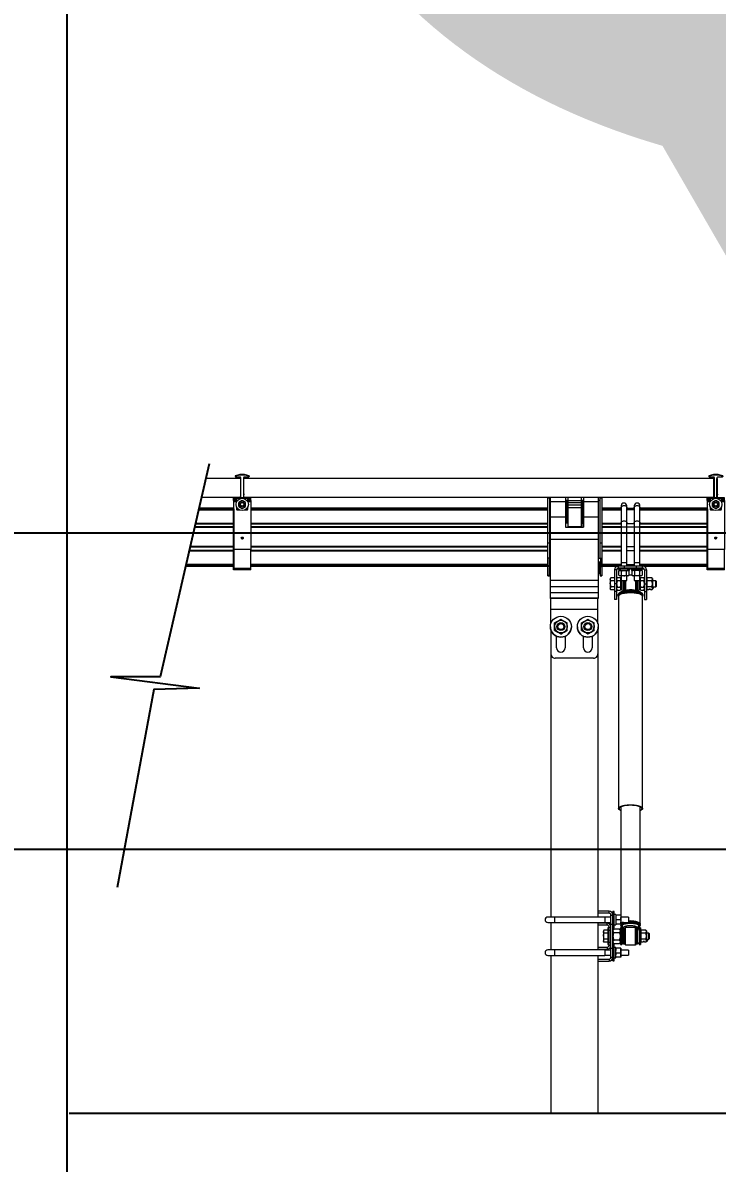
# Model space of a CAD drawing. Header units: feet. Extents: x -17 to 453, y -41 to 31.
# Drawn here: x 44.915 to 47.708, y 3.749 to 8.335 of the extents above; entities that cross this region are included whole.
import ezdxf
from ezdxf.enums import TextEntityAlignment as Align

# ---------------------------------------------------------------- set-up
doc = ezdxf.new("R2018")
doc.units = ezdxf.units.FT
doc.header["$MEASUREMENT"] = 0
for name, color, linetype in [('ATI CENTER SUPPORT', 7, 'Continuous'), ('DETL-RACK-FADE', 8, 'Continuous'), ('G-ANNO-TEXT', 1, 'Continuous'), ('S-ERTH', 9, 'Continuous')]:
    doc.layers.add(name, color=color, linetype=linetype)
doc.layers.add('G-NPLT', color=67, linetype='Continuous', plot=False)
doc.styles.add('NEI-A', font='arial.ttf')
doc.styles.get("Standard").update_dxf_attribs({"font": 'arial.ttf'})

# ---------------------------------------------------------------- blocks, each defined once
blk = doc.blocks.new('CLAMP')
at = {"color": 3, "linetype": 'Continuous', "lineweight": 15}
for p, q in [((-0.0144, 0.1299), (-0.0144, 0.1287)), ((-0.0048, 0.1326), (-0.0142, 0.1302)), ((-0.0048, 0.1315), (-0.0142, 0.129)), ((-0.0142, 0.1302), (-0.0142, 0.129)), ((-0.0131, 0.1275), (-0.004, 0.1275)), ((-0.0048, 0.1326), (-0.0048, 0.1315)), ((0.0048, 0.1326), (-0.0048, 0.1326)), ((0.0048, 0.1315), (-0.0048, 0.1315)), ((-0.0032, 0.1267), (-0.0032, 0.091)), ((0.0032, 0.1242), (0.0032, 0.1267)), ((0.0032, 0.091), (0.0032, 0.1242)), ((0.004, 0.1275), (0.0131, 0.1275)), ((0.0048, 0.1326), (0.0048, 0.1315)), ((0.0142, 0.1302), (0.0048, 0.1326)), ((0.0142, 0.129), (0.0048, 0.1315)), ((0.0142, 0.1302), (0.0142, 0.129)), ((0.0144, 0.1299), (0.0144, 0.1287)), ((-0.0182, 0.0808), (-0.0182, 0.0839)), ((-0.0182, 0.0782), (-0.0182, 0.0808)), ((-0.0182, 0.0808), (-0.0117, 0.0808)), ((-0.0182, 0.0782), (-0.0182, 0.0778)), ((-0.0182, 0.0782), (-0.0117, 0.0782)), ((-0.0182, 0.0778), (-0.0182, 0.0758)), ((-0.0117, 0.0778), (-0.0182, 0.0778)), ((-0.0182, 0.0758), (-0.0182, -0.0236)), ((-0.0117, 0.0758), (-0.0182, 0.0758)), ((-0.0117, 0.0828), (-0.0117, 0.0821)), ((-0.0117, 0.0821), (-0.0117, 0.0755)), ((-0.0072, 0.0839), (-0.0102, 0.0837)), ((-0.0102, 0.0839), (-0.0102, 0.0837)), ((-0.0036, 0.0766), (-0.0072, 0.0745)), ((-0.0072, 0.0704), (-0.0072, 0.0745)), ((-0.0035, 0.0851), (-0.0049, 0.0851)), ((-0.0035, 0.0851), (-0.0049, 0.0851)), ((-0.0049, 0.0848), (-0.0041, 0.0848)), ((-0.0041, 0.0841), (-0.0049, 0.084)), ((-0.0041, 0.0848), (-0.0041, 0.0841)), ((-0.0032, 0.0921), (-0.0037, 0.0916)), ((-0.0037, 0.0916), (-0.0037, 0.0905)), ((-0.0037, 0.0916), (-0.0037, 0.0916)), ((-0.0032, 0.091), (-0.0037, 0.0905)), ((-0.0037, 0.0905), (-0.0032, 0.09)), ((0, 0.0787), (-0.0036, 0.0766)), ((-0.0032, 0.09), (-0.0032, 0.0851)), ((0.0036, 0.0766), (0, 0.0787)), ((0.0032, 0.0921), (0.0037, 0.0916)), ((0.0032, 0.091), (0.0037, 0.0905)), ((0.0037, 0.0905), (0.0032, 0.09)), ((0.0032, 0.0839), (0.0032, 0.09)), ((0.0072, 0.0745), (0.0036, 0.0766)), ((0.0037, 0.0916), (0.0037, 0.0905)), ((0.0037, 0.0916), (0.0037, 0.0916)), ((0.0102, 0.0837), (0.0072, 0.0839)), ((0.0072, 0.0704), (0.0072, 0.0745)), ((0.0102, 0.0839), (0.0102, 0.0837)), ((0.0117, 0.0828), (0.0117, 0.0821)), ((0.0117, 0.0755), (0.0117, 0.0821)), ((0.0117, 0.0808), (0.0182, 0.0808)), ((0.0117, 0.0782), (0.0182, 0.0782)), ((0.0182, 0.0778), (0.0117, 0.0778)), ((0.0182, 0.0758), (0.0117, 0.0758)), ((0.0182, 0.0808), (0.0182, 0.0839)), ((0.0182, 0.0782), (0.0182, 0.0808)), ((0.0182, 0.0782), (0.0182, 0.0778)), ((0.0182, 0.0778), (0.0182, 0.0758)), ((0.0182, 0.0758), (0.0182, -0.0236)), ((-0.0117, 0.0652), (-0.0117, 0.0605)), ((-0.0101, 0.0589), (-0.0056, 0.0589)), ((-0.0072, 0.0662), (-0.0072, 0.0704)), ((-0.0072, 0.0662), (-0.0036, 0.0642)), ((-0.0036, 0.0642), (0, 0.0621)), ((0, 0.0621), (0.0036, 0.0642)), ((0.0036, 0.0642), (0.0072, 0.0662)), ((0.0056, 0.0589), (0.0101, 0.0589)), ((0.0072, 0.0662), (0.0072, 0.0704)), ((0.0117, 0.0605), (0.0117, 0.0652)), ((0.0182, -0.0236), (-0.0182, -0.0236)), ((-0.0182, -0.0633), (-0.0182, -0.0236)), ((0.0182, -0.0633), (0.0182, -0.0236)), ((0.0182, -0.0633), (-0.0182, -0.0633)), ((-0.0182, -0.0657), (-0.0182, -0.0633)), ((0.0182, -0.0657), (-0.0182, -0.0657)), ((0.0182, -0.0657), (0.0182, -0.0633))]:
    blk.add_line(p, q, dxfattribs=at)
at = {"color": 3}
for p, q in [((-0.0182, 0.0839), (0.0182, 0.0839)), ((-0.0182, 0.0612), (-0.0182, -0.0612))]:
    blk.add_line(p, q, dxfattribs=at)
at = {"color": 3, "linetype": 'Continuous', "lineweight": 15}
for radius in [0.0128, 0.0048, 0.0036]:
    blk.add_circle((0, 0.0704), radius, dxfattribs=at)
at = {"color": 3}
blk.add_circle((0, 0), 0.00147, dxfattribs=at)
at = {"color": 3, "linetype": 'Continuous', "lineweight": 15}
for centre, radius, start, end in [((-0.0141, 0.1299), 0.0003, 104.672, 179.9818), ((-0.0141, 0.1287), 0.0003, 104.672, 179.9818), ((-0.0131, 0.1287), 0.00128, 180.0273, 270.0273), ((-0.004, 0.1267), 0.000799, 0.0273, 90.0273), ((0.004, 0.1267), 0.000799, 89.9727, 179.9727), ((0.0131, 0.1287), 0.00128, 269.9727, 359.9727), ((0.0141, 0.1299), 0.0003, 0.0182, 75.328), ((0.0141, 0.1287), 0.0003, 0.0182, 75.328), ((-0.0103, 0.0829), 0.00139, 133.1103, 183.5333), ((-0.0101, 0.0821), 0.0016, 93.3224, 179.9748), ((0, 0.0704), 0.00719, 120, 180), ((-0.0042, 0.0851), 0.00101, 273.3224, 359.9748), ((0, 0.0704), 0.00719, 60, 120), ((0, 0.0704), 0.00719, 0, 60), ((0.0101, 0.0821), 0.0016, 0.0252, 86.6776), ((0.0102, 0.0828), 0.00154, 359.0792, 44.4283), ((-0.0101, 0.0605), 0.0016, 180.0273, 270.0273), ((0, 0.0704), 0.00719, 180, 240), ((0, 0.0704), 0.00719, 240, 300), ((0, 0.0704), 0.00719, 300, 0), ((0.0101, 0.0605), 0.0016, 269.9727, 359.9727)]:
    blk.add_arc(centre, radius, start, end, dxfattribs=at)
blk.add_ellipse((-0.0042, 0.0859), major_axis=(0, 0.00107), ratio=0.942202, start_param=3.200091, end_param=4.712389, dxfattribs=at)
blk = doc.blocks.new('DETAIL_TITLE')
at = {"style": 'NEI-A', "flags": 8}
blk.add_attdef('#', text='', height=0.2, dxfattribs=at).set_placement((0.5922, -0.5109), align=Align.MIDDLE_CENTER)
at = {"lineweight": 30, "style": '', "flags": 104}
blk.add_attdef('DETAIL_TITLE', text='', height=0.2, dxfattribs=at).set_placement((0.9099, -0.5251), align=Align.BOTTOM_LEFT)
at = {"style": 'NEI-A'}
for tag, p in [('SCALE:', (0.9386, -0.7379)), ('1"_=_', (1.5474, -0.7379))]:
    blk.add_attdef(tag, text='', height=0.1, dxfattribs=at).set_placement(p, align=Align.BOTTOM_LEFT)

msp = doc.modelspace()

# ---------------------------------------------------------------- linework, layer by layer
for p, q in [((47.69598, 6.42632), (47.69598, 6.50217)), ((47.708, 6.42632), (47.708, 6.50217))]:
    msp.add_line(p, q)
at = {"color": 5}
for p, q in [((45.76265, 6.37693), (45.62222, 6.37693)), ((45.76265, 6.38273), (45.62356, 6.38273)), ((47.02644, 6.38273), (45.83129, 6.38273)), ((47.02644, 6.37693), (45.83129, 6.37693)), ((47.32161, 6.38273), (47.24354, 6.38273)), ((47.32161, 6.37693), (47.24354, 6.37693)), ((47.66542, 6.38273), (47.3983, 6.38273)), ((47.66542, 6.37693), (47.3983, 6.37693)), ((45.76265, 6.30705), (45.60608, 6.30705)), ((45.76265, 6.32105), (45.60931, 6.32105)), ((47.02644, 6.32105), (45.83129, 6.32105)), ((47.02644, 6.30705), (45.83129, 6.30705)), ((47.32161, 6.32105), (47.24354, 6.32105)), ((47.32161, 6.30705), (47.24354, 6.30705)), ((47.66542, 6.32105), (47.3983, 6.32105)), ((47.66542, 6.30705), (47.3983, 6.30705)), ((45.58429, 6.21269), (45.76265, 6.21269)), ((45.76265, 6.22802), (45.58783, 6.22802)), ((47.02644, 6.22802), (45.83129, 6.22802)), ((45.83129, 6.21269), (47.02644, 6.21269)), ((47.32161, 6.22802), (47.24354, 6.22802)), ((47.24354, 6.21269), (47.32161, 6.21269)), ((47.66542, 6.22802), (47.3983, 6.22802)), ((47.3983, 6.21269), (47.66768, 6.21269)), ((45.57004, 6.151), (45.76265, 6.151)), ((45.57138, 6.1568), (45.76265, 6.1568)), ((45.83129, 6.1568), (47.02644, 6.1568)), ((45.83129, 6.151), (47.02644, 6.151)), ((47.24354, 6.1568), (47.32161, 6.1568)), ((47.24354, 6.151), (47.30791, 6.151)), ((47.3983, 6.1568), (47.66768, 6.1568)), ((47.412, 6.151), (47.66768, 6.151))]:
    msp.add_line(p, q, dxfattribs=at)
at = {"color": 7}
msp.add_lwpolyline([(45.66499, 6.56208), (45.46706, 5.70519), (45.26911, 5.70519), (45.62439, 5.65955), (45.44167, 5.65448), (45.29449, 4.85843)], dxfattribs=at)
at = {"color": 8, "linetype": 'Continuous', "lineweight": 15, "flags": 128}
for points in [[(47.32161, 6.38589), (47.3217, 6.3869), (47.32241, 6.38885), (47.32378, 6.39062), (47.32573, 6.39208), (47.32814, 6.39316), (47.33085, 6.39379), (47.33369, 6.39391), (47.33649, 6.39354), (47.33907, 6.39268), (47.34126, 6.39139), (47.34294, 6.38976), (47.34399, 6.38789), (47.34435, 6.38589)], [(47.37433, 6.38589), (47.37442, 6.3869), (47.37513, 6.38885), (47.3765, 6.39062), (47.37845, 6.39208), (47.38086, 6.39316), (47.38357, 6.39379), (47.38641, 6.39391), (47.38921, 6.39354), (47.39179, 6.39268), (47.39399, 6.39139), (47.39566, 6.38976), (47.39671, 6.38789), (47.39707, 6.38589)], [(47.32161, 6.32452), (47.3217, 6.32553), (47.32241, 6.32748), (47.32378, 6.32924), (47.32573, 6.33071), (47.32814, 6.33179), (47.33085, 6.33242), (47.33369, 6.33254), (47.33649, 6.33216), (47.33907, 6.33131), (47.34126, 6.33002), (47.34294, 6.32839), (47.34399, 6.32652), (47.34435, 6.32452)], [(47.37433, 6.32452), (47.37442, 6.32553), (47.37513, 6.32748), (47.3765, 6.32924), (47.37845, 6.33071), (47.38086, 6.33179), (47.38357, 6.33242), (47.38641, 6.33254), (47.38921, 6.33216), (47.39179, 6.33131), (47.39399, 6.33002), (47.39566, 6.32839), (47.39671, 6.32652), (47.39707, 6.32452)], [(47.30984, 6.03543), (47.30992, 6.03623), (47.31059, 6.03802), (47.31192, 6.03978), (47.31389, 6.04148), (47.31647, 6.04309), (47.31964, 6.0446), (47.32334, 6.04599), (47.32752, 6.04722), (47.33214, 6.0483), (47.33712, 6.04921), (47.34241, 6.04992), (47.34792, 6.05044), (47.35359, 6.05075), (47.35934, 6.05086), (47.36508, 6.05075), (47.37075, 6.05044), (47.37627, 6.04992), (47.38155, 6.04921), (47.38654, 6.0483), (47.39115, 6.04722), (47.39534, 6.04599), (47.39904, 6.0446), (47.4022, 6.04309), (47.40479, 6.04148), (47.40676, 6.03978), (47.40808, 6.03802), (47.40875, 6.03623), (47.40883, 6.03533)], [(47.30984, 6.03143), (47.30992, 6.03223), (47.31059, 6.03402), (47.31192, 6.03578), (47.31389, 6.03748), (47.31647, 6.03909), (47.31964, 6.0406), (47.32334, 6.04198), (47.32752, 6.04322), (47.33214, 6.0443), (47.33712, 6.04521), (47.34241, 6.04592), (47.34792, 6.04644), (47.35359, 6.04675), (47.35934, 6.04686), (47.36508, 6.04675), (47.37075, 6.04644), (47.37627, 6.04592), (47.38155, 6.04521), (47.38654, 6.0443), (47.39115, 6.04322), (47.39534, 6.04198), (47.39904, 6.0406), (47.4022, 6.03909), (47.40479, 6.03748), (47.40676, 6.03578), (47.40808, 6.03402), (47.40875, 6.03223), (47.40883, 6.03133)], [(47.32018, 4.7055), (47.32051, 4.7071), (47.32151, 4.70868), (47.32316, 4.7102), (47.32542, 4.71164), (47.32827, 4.71298), (47.33165, 4.71419), (47.3355, 4.71525), (47.33976, 4.71614), (47.34435, 4.71685), (47.3492, 4.71737), (47.35423, 4.71768), (47.35934, 4.71779), (47.36445, 4.71768), (47.36947, 4.71737), (47.37432, 4.71685), (47.37892, 4.71614), (47.38318, 4.71525), (47.38703, 4.71419), (47.39041, 4.71298), (47.39325, 4.71164), (47.39552, 4.7102), (47.39716, 4.70868), (47.39816, 4.7071), (47.3985, 4.70556)], [(47.32258, 4.70321), (47.32293, 4.70478), (47.32395, 4.70632), (47.32563, 4.7078), (47.32794, 4.7092), (47.33083, 4.71049), (47.33425, 4.71164), (47.33678, 4.71231)], [(47.32887, 4.69676), (47.32794, 4.69722), (47.32563, 4.69861), (47.32395, 4.7001), (47.32293, 4.70164), (47.32258, 4.70321)], [(47.35168, 4.72155), (47.35423, 4.72168), (47.35934, 4.72179), (47.36445, 4.72168), (47.36947, 4.72137), (47.37432, 4.72085), (47.37892, 4.72014), (47.38318, 4.71925), (47.38703, 4.71819), (47.39041, 4.71698), (47.39325, 4.71564), (47.39552, 4.7142), (47.39716, 4.71268), (47.39816, 4.7111), (47.3985, 4.7095)], [(47.37736, 4.71326), (47.38053, 4.71263), (47.38442, 4.71164), (47.38785, 4.71049), (47.39074, 4.7092), (47.39305, 4.7078), (47.39473, 4.70632), (47.39575, 4.70478), (47.39609, 4.70321), (47.39575, 4.70164), (47.39473, 4.7001), (47.39305, 4.69861), (47.39074, 4.69722), (47.38981, 4.69676)]]:
    msp.add_lwpolyline(points, dxfattribs=at)
at = {"color": 7, "linetype": 'Continuous', "lineweight": 15, "flags": 128}
for points in [[(47.03328, 6.13663), (47.03331, 6.13832), (47.03394, 6.14535), (47.0341, 6.14635), (47.03423, 6.14703), (47.03434, 6.14748), (47.03442, 6.14778), (47.03449, 6.14799), (47.03455, 6.14812), (47.0346, 6.14821), (47.03464, 6.14827), (47.03469, 6.14832), (47.03472, 6.14835), (47.03475, 6.14836), (47.03478, 6.14837), (47.03479, 6.14837)], [(47.23601, 6.14837), (47.23604, 6.14836), (47.23607, 6.14835), (47.23611, 6.14832), (47.23621, 6.1482), (47.23641, 6.14766), (47.23684, 6.14549), (47.23752, 6.13663)], [(47.32265, 6.13097), (47.32013, 6.13228), (47.31748, 6.13278)], [(47.32265, 6.11349), (47.32013, 6.11218), (47.31748, 6.11168)], [(47.32265, 6.13097), (47.32526, 6.13174), (47.33298, 6.13278)], [(47.32265, 6.11349), (47.32526, 6.11272), (47.33298, 6.11168)], [(47.33298, 6.13278), (47.33599, 6.13261), (47.34331, 6.13097)], [(47.33298, 6.11168), (47.33599, 6.11184), (47.34331, 6.11349)], [(47.35364, 6.13097), (47.35112, 6.13228), (47.34847, 6.13278)], [(47.35364, 6.11349), (47.35112, 6.11218), (47.34847, 6.11168)], [(47.36503, 6.13097), (47.36755, 6.13228), (47.3702, 6.13278)], [(47.36503, 6.11349), (47.36755, 6.11218), (47.3702, 6.11168)], [(47.3857, 6.13278), (47.38268, 6.13261), (47.37537, 6.13097)], [(47.3857, 6.11168), (47.38268, 6.11184), (47.37537, 6.11349)], [(47.39603, 6.13097), (47.39341, 6.13174), (47.3857, 6.13278)], [(47.39603, 6.11349), (47.39341, 6.11272), (47.3857, 6.11168)], [(47.39603, 6.13097), (47.39855, 6.13228), (47.4012, 6.13278)], [(47.39603, 6.11349), (47.39855, 6.11218), (47.4012, 6.11168)], [(47.27984, 6.09128), (47.27848, 6.09426), (47.27796, 6.09737)], [(47.27796, 6.07912), (47.27806, 6.08182), (47.27984, 6.09128)], [(47.27984, 6.05478), (47.27848, 6.05776), (47.27796, 6.06087)], [(47.33002, 6.04947), (47.33037, 6.04976), (47.33239, 6.05107), (47.33501, 6.05228), (47.33817, 6.05335), (47.34181, 6.05426), (47.34584, 6.05499), (47.35016, 6.05552), (47.3547, 6.05585), (47.35934, 6.05595), (47.36398, 6.05585), (47.36851, 6.05552), (47.37284, 6.05499), (47.37687, 6.05426), (47.38051, 6.05335), (47.38367, 6.05228), (47.38629, 6.05107), (47.38831, 6.04976), (47.38883, 6.0493)], [(47.40877, 6.03534), (47.40882, 6.03585), (47.40837, 6.03786), (47.4074, 6.03973), (47.4059, 6.04152), (47.40379, 6.04327), (47.40108, 6.04493), (47.39784, 6.04645), (47.39417, 6.04781), (47.39009, 6.04901), (47.38567, 6.05004), (47.38094, 6.0509), (47.37596, 6.05158), (47.37078, 6.05208), (47.36547, 6.05239), (47.36009, 6.05251), (47.3547, 6.05244), (47.34937, 6.05218), (47.34416, 6.05174), (47.33913, 6.05111), (47.33434, 6.0503), (47.32985, 6.04933), (47.32569, 6.04819), (47.32193, 6.04689), (47.31859, 6.04544), (47.3157, 6.04382), (47.31331, 6.04202), (47.31146, 6.04), (47.31041, 6.03812), (47.3099, 6.03621), (47.30991, 6.03548)], [(47.31117, 6.02904), (47.31136, 6.03038), (47.3122, 6.03215), (47.31371, 6.03388), (47.31585, 6.03554), (47.31861, 6.03711), (47.32193, 6.03856), (47.32579, 6.03988), (47.33011, 6.04105), (47.33484, 6.04205), (47.33992, 6.04287), (47.34527, 6.04349), (47.35082, 6.04392), (47.35648, 6.04413), (47.36219, 6.04413), (47.36786, 6.04392), (47.37341, 6.04349), (47.37876, 6.04287), (47.38383, 6.04205), (47.38857, 6.04105), (47.39289, 6.03988), (47.39674, 6.03856), (47.40007, 6.03711), (47.40283, 6.03554), (47.40497, 6.03388), (47.40647, 6.03215), (47.40732, 6.03038), (47.40751, 6.02904)], [(47.07931, 5.87733), (47.07356, 5.88063), (47.06729, 5.88424), (47.06652, 5.88468)], [(47.18769, 5.87733), (47.18194, 5.88063), (47.17567, 5.88424), (47.1749, 5.88468)], [(47.32018, 5.16694), (47.31715, 5.16844), (47.3147, 5.17006), (47.31287, 5.17176), (47.3117, 5.17351), (47.31119, 5.17529), (47.31136, 5.17708), (47.3122, 5.17886), (47.31371, 5.18058), (47.31585, 5.18224), (47.31861, 5.18381), (47.32193, 5.18527), (47.32579, 5.18659), (47.33011, 5.18776), (47.33484, 5.18876), (47.33992, 5.18958), (47.34527, 5.1902), (47.35082, 5.19062), (47.35648, 5.19083), (47.36219, 5.19083), (47.36786, 5.19062), (47.37341, 5.1902), (47.37876, 5.18958), (47.38383, 5.18876), (47.38857, 5.18776), (47.39289, 5.18659), (47.39674, 5.18527), (47.40007, 5.18381), (47.40283, 5.18224), (47.40497, 5.18058), (47.40647, 5.17886), (47.40732, 5.17708), (47.40749, 5.17529), (47.40698, 5.17351), (47.4058, 5.17176), (47.40398, 5.17006), (47.40152, 5.16844), (47.3985, 5.16694)], [(47.32018, 5.16868), (47.31891, 5.16943), (47.31675, 5.17103), (47.31522, 5.17271), (47.31437, 5.17443), (47.3142, 5.17618), (47.31471, 5.17792), (47.3159, 5.17962), (47.31775, 5.18127), (47.32023, 5.18283), (47.3233, 5.18428), (47.32692, 5.18561), (47.33103, 5.18678), (47.33556, 5.18779), (47.34046, 5.18862), (47.34565, 5.18925), (47.35104, 5.18967), (47.35656, 5.18989), (47.36212, 5.18989), (47.36764, 5.18967), (47.37303, 5.18925), (47.37821, 5.18862), (47.38311, 5.18779), (47.38765, 5.18678), (47.39176, 5.18561), (47.39538, 5.18428), (47.39845, 5.18283), (47.40092, 5.18127), (47.40277, 5.17962), (47.40396, 5.17792), (47.40447, 5.17618), (47.4043, 5.17443), (47.40345, 5.17271), (47.40193, 5.17103), (47.39976, 5.16943), (47.3985, 5.16868)], [(47.30169, 4.74638), (47.30038, 4.74202), (47.29988, 4.73743)], [(47.30169, 4.72849), (47.30038, 4.72413), (47.29988, 4.71954)], [(47.31917, 4.74638), (47.32048, 4.74202), (47.32098, 4.73743)], [(47.31917, 4.72849), (47.32048, 4.72413), (47.32098, 4.71954)], [(47.35168, 4.72384), (47.35423, 4.72397), (47.35934, 4.72407), (47.36445, 4.72397), (47.36947, 4.72366), (47.37432, 4.72314), (47.37892, 4.72243), (47.38318, 4.72153), (47.38703, 4.72047), (47.39041, 4.71927), (47.39325, 4.71793), (47.39552, 4.71649), (47.39716, 4.71497), (47.39816, 4.71339), (47.3985, 4.71178)], [(47.39848, 4.70959), (47.39821, 4.71136), (47.39739, 4.71307), (47.39608, 4.71468), (47.39418, 4.71624), (47.39166, 4.71772), (47.38862, 4.71906), (47.38517, 4.72022), (47.38135, 4.72121), (47.37721, 4.72202), (47.37282, 4.72265), (47.36823, 4.72311), (47.36351, 4.72337), (47.35873, 4.72344), (47.35396, 4.72332), (47.35168, 4.72317)], [(47.25191, 4.67442), (47.25054, 4.6774), (47.25002, 4.6805)], [(47.32018, 4.7055), (47.32031, 4.70422), (47.32097, 4.70245), (47.32212, 4.70082), (47.32382, 4.69924), (47.32615, 4.69773), (47.32904, 4.69634), (47.32914, 4.6963)], [(47.32319, 4.70321), (47.32352, 4.70475), (47.32453, 4.70627), (47.32618, 4.70773), (47.32845, 4.7091), (47.3313, 4.71037), (47.33466, 4.7115), (47.33849, 4.71248), (47.34271, 4.71328), (47.34723, 4.7139), (47.35198, 4.71432), (47.35687, 4.71453), (47.3618, 4.71453), (47.36669, 4.71432), (47.37144, 4.7139), (47.37597, 4.71328), (47.38019, 4.71248), (47.38401, 4.7115), (47.38738, 4.71037), (47.39023, 4.7091), (47.3925, 4.70773), (47.39415, 4.70627), (47.39515, 4.70475), (47.39549, 4.70321), (47.39515, 4.70166), (47.39415, 4.70015), (47.3925, 4.69869), (47.39023, 4.69731), (47.3901, 4.69725)], [(47.32858, 4.69725), (47.32845, 4.69731), (47.32618, 4.69869), (47.32453, 4.70015), (47.32352, 4.70166), (47.32319, 4.70321)], [(47.39306, 4.70321), (47.39271, 4.70471), (47.39169, 4.70619), (47.39001, 4.7076), (47.3877, 4.70893), (47.38482, 4.71014), (47.38142, 4.71121), (47.37757, 4.71211), (47.37334, 4.71283), (47.36884, 4.71336), (47.36414, 4.71368), (47.35934, 4.71379), (47.35454, 4.71368), (47.34984, 4.71336), (47.34533, 4.71283), (47.34111, 4.71211), (47.33726, 4.71121), (47.33386, 4.71014), (47.33097, 4.70893), (47.32867, 4.7076), (47.32699, 4.70619), (47.32596, 4.70471), (47.32562, 4.70321), (47.32596, 4.7017), (47.32619, 4.70127)], [(47.38838, 4.69521), (47.38804, 4.6966), (47.38703, 4.69796), (47.38537, 4.69925), (47.3831, 4.70045), (47.38027, 4.70153), (47.37695, 4.70245), (47.37321, 4.70321), (47.36916, 4.70378), (47.36487, 4.70415), (47.36045, 4.70431), (47.35601, 4.70426), (47.35164, 4.70399), (47.34746, 4.70352), (47.34355, 4.70286), (47.34001, 4.70201), (47.33693, 4.701), (47.33437, 4.69986), (47.3324, 4.69861), (47.33106, 4.69728), (47.33038, 4.6959), (47.33038, 4.69451), (47.33106, 4.69313), (47.33123, 4.69291)], [(47.38745, 4.69291), (47.38804, 4.69381), (47.38838, 4.69521)], [(47.38956, 4.69635), (47.39134, 4.69711), (47.39393, 4.69858), (47.39605, 4.70029), (47.39742, 4.70196), (47.39822, 4.70369), (47.3985, 4.70547), (47.39848, 4.70559)], [(47.39249, 4.70127), (47.39271, 4.7017), (47.39306, 4.70321)], [(47.25002, 4.66225), (47.25012, 4.66495), (47.25191, 4.67442)], [(47.25191, 4.63792), (47.25054, 4.6409), (47.25002, 4.644)], [(47.30169, 4.59602), (47.30038, 4.60038), (47.29988, 4.60497)], [(47.30169, 4.57813), (47.30038, 4.58249), (47.29988, 4.58707)], [(47.31917, 4.59602), (47.32048, 4.60038), (47.32098, 4.60497)], [(47.31917, 4.57813), (47.32048, 4.58249), (47.32098, 4.58707)]]:
    msp.add_lwpolyline(points, dxfattribs=at)
at = {"color": 7, "linetype": 'Continuous', "lineweight": 15}
for centre, radius in [((47.07931, 5.90683), 0.04215), ((47.07931, 5.9071), 0.02558), ((47.07931, 5.9071), 0.01602), ((47.07931, 5.90727), 0.01546), ((47.07931, 5.9073), 0.01204), ((47.18769, 5.90683), 0.04215), ((47.18769, 5.9071), 0.02558), ((47.18769, 5.9071), 0.01602), ((47.18769, 5.90727), 0.01546), ((47.18769, 5.9073), 0.01204)]:
    msp.add_circle(centre, radius, dxfattribs=at)
for centre, radius, start, end in [((47.33298, 6.39275), 0.01137, 0, 180), ((47.3857, 6.39275), 0.01137, 0, 180), ((47.03465, 6.16273), 0.0014, 81.94835, 168.58586), ((47.03448, 6.15389), 0.00121, 187.52176, 262.78092), ((47.23615, 6.16273), 0.0014, 11.41414, 98.05165), ((47.23631, 6.15389), 0.00121, 277.21908, 352.47824), ((47.31129, 6.13557), 0.0158, 90, 180), ((47.40738, 6.13557), 0.0158, 0, 90), ((47.03479, 6.11959), 0.00151, 90, 180), ((47.23601, 6.11959), 0.00151, 0, 90), ((47.28955, 6.09711), 0.0116, 146.87221, 178.74288), ((47.31129, 6.13557), 0.0079, 90, 180), ((47.31395, 6.0973), 0.01061, 135.34531, 174.34434), ((47.31774, 6.12375), 0.00903, 91.63588, 126.90758), ((47.31774, 6.12071), 0.00903, 233.08955, 268.36476), ((47.31032, 6.0973), 0.01061, 5.65566, 44.65469), ((47.34873, 6.12375), 0.00903, 91.63765, 126.90893), ((47.34873, 6.12071), 0.00903, 233.0882, 268.36298), ((47.36994, 6.12375), 0.00903, 53.08747, 88.36595), ((47.36994, 6.1207), 0.00903, 271.63342, 306.9154), ((47.40836, 6.0973), 0.01061, 135.34849, 174.33453), ((47.40094, 6.12375), 0.00903, 53.08747, 88.36595), ((47.40094, 6.1207), 0.00903, 271.63342, 306.9154), ((47.40738, 6.13557), 0.0079, 0, 90), ((47.40472, 6.0973), 0.01061, 5.66547, 44.65151), ((47.43908, 6.0965), 0.00843, 5.88439, 55.52288), ((47.32243, 6.07977), 0.04448, 180.83798, 196.75001), ((47.28955, 6.06061), 0.0116, 146.87221, 178.74288), ((47.31264, 6.09878), 0.00926, 182.6703, 227.64082), ((47.33487, 6.07849), 0.03148, 154.71411, 178.85779), ((47.33566, 6.07993), 0.03228, 181.44303, 204.98507), ((47.31395, 6.05884), 0.01061, 135.34583, 174.34382), ((47.31264, 6.06032), 0.00926, 182.6707, 227.63965), ((47.31163, 6.09878), 0.00926, 312.35918, 357.3297), ((47.2894, 6.07849), 0.03148, 1.14221, 25.28589), ((47.28861, 6.07993), 0.03228, 335.01493, 358.55697), ((47.31032, 6.05884), 0.01061, 5.65618, 44.65417), ((47.31163, 6.06032), 0.00926, 312.36035, 357.3293), ((47.33148, 6.05568), 0.00723, 180, 247.66491), ((47.3872, 6.05568), 0.00723, 292.20971, 0), ((47.40707, 6.09879), 0.00928, 182.73018, 227.58757), ((47.42927, 6.07849), 0.03148, 154.71155, 178.85652), ((47.43006, 6.07993), 0.03228, 181.44503, 204.9869), ((47.40836, 6.05884), 0.01061, 135.34901, 174.33402), ((47.40707, 6.06033), 0.00928, 182.73057, 227.5864), ((47.40601, 6.09879), 0.00928, 312.41243, 357.26982), ((47.38381, 6.07849), 0.03148, 1.14348, 25.28845), ((47.38301, 6.07993), 0.03228, 335.0131, 358.55497), ((47.40472, 6.05884), 0.01061, 5.66598, 44.65099), ((47.40601, 6.06033), 0.00928, 312.4136, 357.26943), ((47.43851, 6.09857), 0.00903, 306.22381, 352.36986), ((47.42221, 6.07824), 0.02527, 1.9923, 31.08194), ((47.42245, 6.07992), 0.02502, 328.77286, 358.15318), ((47.43908, 6.06), 0.00843, 5.88439, 55.52288), ((47.43851, 6.06207), 0.00903, 306.22381, 352.36986), ((47.44746, 6.06418), 0.00476, 269.95257, 3.9627), ((47.44746, 6.06418), 0.00101, 269.78567, 3.79415), ((47.31612, 6.03096), 0.00623, 175.29602, 217.32517), ((47.40256, 6.03096), 0.00623, 322.62911, 3.4146), ((47.07931, 5.90678), 0.04215, 180.00046, 270.00138), ((47.07931, 5.90651), 0.04214, 179.99965, 195.0474), ((47.07931, 5.90645), 0.04214, 179.99965, 195.0474), ((47.07931, 5.90708), 0.02558, 179.99964, 240.00219), ((49.2579, 9.67899), 4.38166, 239.79841, 239.99171), ((47.07931, 5.90709), 0.02558, 240.00053, 299.99947), ((47.07931, 5.90678), 0.04215, 269.99885, 359.9993), ((44.94799, 9.59966), 4.28932, 299.79448, 299.99153), ((47.07931, 5.90708), 0.02558, 299.99781, 0.00036), ((44.95086, 9.59251), 4.2817, 300.00603, 300.20385), ((47.18769, 5.90678), 0.04215, 180.00185, 359.99855), ((47.18769, 5.90709), 0.02558, 180.00127, 240.00056), ((49.36628, 9.67899), 4.38166, 239.79841, 239.99171), ((47.18769, 5.90709), 0.02558, 240.00125, 299.99875), ((45.00288, 9.69272), 4.39666, 299.79688, 299.98912), ((47.18769, 5.90709), 0.02558, 299.99944, 359.99873), ((45.03278, 9.63815), 4.33445, 300.00723, 300.20265), ((47.1877, 5.90651), 0.04214, 344.9526, 0.00035), ((47.1877, 5.90645), 0.04214, 344.9526, 0.00035), ((47.05667, 5.79788), 0.01806, 180.00049, 270.00058), ((47.05667, 5.79772), 0.01806, 180.00085, 270.00023), ((47.07931, 5.82144), 0.01707, 180.00242, 359.99758), ((47.18769, 5.82144), 0.01707, 180.0013, 359.9987), ((47.21033, 5.79788), 0.01806, 269.99798, 359.99951), ((47.21033, 5.79772), 0.01806, 269.99834, 359.99915), ((47.02654, 4.72849), 0.01084, 90, 270), ((47.27281, 4.74665), 0.0158, 0, 90), ((47.27281, 4.74665), 0.0079, 0, 90), ((47.32425, 4.7377), 0.02437, 180.62031, 202.20668), ((47.29661, 4.7377), 0.02437, 337.79332, 359.37969), ((47.26162, 4.68025), 0.0116, 146.87276, 178.74278), ((47.26491, 4.69872), 0.0158, 0, 90), ((47.26491, 4.69872), 0.0079, 0, 90), ((47.30037, 4.68323), 0.01182, 133.57754, 174.28019), ((47.29914, 4.68498), 0.01055, 183.14478, 228.99749), ((47.32425, 4.7198), 0.02437, 180.62034, 202.20665), ((47.30724, 4.68323), 0.01182, 5.72507, 46.4172), ((47.30847, 4.68498), 0.01055, 311.00251, 356.85522), ((47.29661, 4.7198), 0.02437, 337.79335, 359.37966), ((47.33233, 4.70542), 0.0134, 111.45286, 147.95887), ((47.33031, 4.70747), 0.01154, 115.456, 143.96967), ((47.33148, 4.68569), 0.00723, 90, 180), ((47.33899, 4.69455), 0.00241, 90, 180), ((47.35946, 4.61014), 0.10466, 80.15239, 102.51917), ((47.37969, 4.69455), 0.00241, 0, 90), ((47.3872, 4.68569), 0.00723, 0, 90), ((47.41556, 4.67964), 0.00843, 5.89946, 55.5134), ((47.415, 4.68171), 0.00903, 306.22819, 352.35895), ((47.2945, 4.6629), 0.04448, 180.83803, 196.75004), ((47.26162, 4.64375), 0.0116, 146.87252, 178.74286), ((47.32332, 4.66159), 0.03471, 153.60486, 178.90193), ((47.32456, 4.66322), 0.03597, 181.54598, 205.94719), ((47.30037, 4.63893), 0.01182, 133.57721, 174.28052), ((47.29914, 4.64068), 0.01055, 183.14469, 228.99775), ((47.2843, 4.66159), 0.03471, 1.09807, 26.39514), ((47.28305, 4.66322), 0.03597, 334.05281, 358.45402), ((47.30724, 4.63892), 0.01182, 5.72474, 46.41753), ((47.30847, 4.64068), 0.01055, 311.00225, 356.85531), ((47.33148, 4.63882), 0.00723, 180, 270), ((47.3872, 4.63882), 0.00723, 270, 0), ((47.3987, 4.66137), 0.02527, 1.99429, 31.08379), ((47.39893, 4.66306), 0.02504, 328.77688, 358.1451), ((47.41556, 4.64314), 0.00843, 5.8993, 55.5138), ((47.415, 4.6452), 0.00903, 306.22804, 352.3591), ((47.42395, 4.64732), 0.00476, 269.95703, 3.96367), ((47.42395, 4.64732), 0.00101, 269.80663, 3.79731), ((47.02654, 4.59602), 0.01084, 90, 270), ((47.26491, 4.62579), 0.0079, 270, 0), ((47.26491, 4.62579), 0.0158, 270, 0), ((47.32425, 4.6047), 0.02437, 157.79335, 179.37966), ((47.32425, 4.58681), 0.02437, 157.79335, 179.37966), ((47.29661, 4.6047), 0.02437, 0.62034, 22.20665), ((47.29661, 4.58681), 0.02437, 0.62034, 22.20665), ((47.33899, 4.62996), 0.00241, 180, 270), ((47.37969, 4.62996), 0.00241, 270, 0), ((47.27281, 4.57786), 0.0158, 270, 0), ((47.27281, 4.57786), 0.0079, 270, 0)]:
    msp.add_arc(centre, radius, start, end, dxfattribs=at)
at = {"color": 8, "linetype": 'Continuous', "lineweight": 15}
for centre, radius, start, end in [((47.451, 6.05496), 0.00963, 82.74606, 105.25472), ((47.33534, 4.6993), 0.01915, 103.93601, 138.5832), ((47.42749, 4.6381), 0.00962, 82.74036, 105.26042)]:
    msp.add_arc(centre, radius, start, end, dxfattribs=at)
at = {"layer": 'ATI CENTER SUPPORT', "color": 1, "linetype": 'Continuous', "lineweight": 15}
for p, q in [((45.79107, 6.50217), (45.65115, 6.50217)), ((47.69598, 6.50217), (45.80299, 6.50217)), ((45.79107, 6.42632), (45.63363, 6.42632)), ((47.69598, 6.42632), (45.80299, 6.42632))]:
    msp.add_line(p, q, dxfattribs=at)
at = {"layer": 'DETL-RACK-FADE', "linetype": 'Continuous', "lineweight": 15}
for p, q in [((47.03328, 6.42408), (47.02726, 6.42408)), ((47.02726, 6.11098), (47.02726, 6.42408)), ((47.03328, 6.42408), (47.03328, 6.18243)), ((47.03717, 6.02066), (47.03717, 6.42632)), ((47.09738, 6.42632), (47.09738, 6.30667)), ((47.10891, 6.30667), (47.10891, 6.42632)), ((47.16189, 6.30667), (47.16189, 6.42632)), ((47.16963, 6.42632), (47.16963, 6.30667)), ((47.22984, 6.42632), (47.22984, 6.02066)), ((47.24354, 6.42408), (47.23752, 6.42408)), ((47.23752, 6.18243), (47.23752, 6.42408)), ((47.24354, 6.42408), (47.24354, 6.11098)), ((47.03717, 6.41397), (47.03328, 6.41397)), ((47.03717, 6.41038), (47.09738, 6.41038)), ((47.09738, 6.40906), (47.03717, 6.40906)), ((47.1074, 6.41397), (47.09738, 6.41397)), ((47.1074, 6.41087), (47.10138, 6.41087)), ((47.10138, 6.41087), (47.10138, 6.32277)), ((47.1074, 6.41397), (47.1074, 6.30667)), ((47.10891, 6.38273), (47.1074, 6.38273)), ((47.10891, 6.37693), (47.1074, 6.37693)), ((47.10891, 6.41446), (47.16189, 6.41446)), ((47.10891, 6.40563), (47.16189, 6.40563)), ((47.10891, 6.39704), (47.16189, 6.39704)), ((47.10891, 6.38627), (47.16189, 6.38627)), ((47.1634, 6.38273), (47.16189, 6.38273)), ((47.1634, 6.37693), (47.16189, 6.37693)), ((47.16963, 6.41397), (47.1634, 6.41397)), ((47.1634, 6.41397), (47.1634, 6.30667)), ((47.1634, 6.41087), (47.16942, 6.41087)), ((47.16942, 6.41087), (47.16942, 6.32277)), ((47.16963, 6.41038), (47.22984, 6.41038)), ((47.22984, 6.40906), (47.16963, 6.40906)), ((47.23752, 6.41397), (47.22984, 6.41397)), ((47.32161, 6.39275), (47.32161, 6.15137)), ((47.34435, 6.15137), (47.34435, 6.39275)), ((47.37433, 6.38273), (47.34435, 6.38273)), ((47.37433, 6.37693), (47.34435, 6.37693)), ((47.37433, 6.39275), (47.37433, 6.15137)), ((47.39707, 6.15137), (47.39707, 6.39275)), ((47.03717, 6.34806), (47.09738, 6.34806)), ((47.1074, 6.33048), (47.10138, 6.33048)), ((47.1634, 6.33048), (47.16942, 6.33048)), ((47.16963, 6.34806), (47.22984, 6.34806)), ((47.09738, 6.30667), (47.16963, 6.30667)), ((47.1074, 6.32277), (47.10138, 6.32277)), ((47.10891, 6.32105), (47.1074, 6.32105)), ((47.10891, 6.30705), (47.1074, 6.30705)), ((47.10891, 6.30978), (47.16189, 6.30978)), ((47.10891, 6.30799), (47.16189, 6.30799)), ((47.1634, 6.32105), (47.16189, 6.32105)), ((47.1634, 6.30705), (47.16189, 6.30705)), ((47.1634, 6.32277), (47.16942, 6.32277)), ((47.32161, 6.30797), (47.34435, 6.30797)), ((47.37433, 6.32105), (47.34435, 6.32105)), ((47.37433, 6.30705), (47.34435, 6.30705)), ((47.37433, 6.30797), (47.39707, 6.30797)), ((47.03328, 6.24213), (47.02726, 6.24213)), ((47.03717, 6.2591), (47.22984, 6.2591)), ((47.24354, 6.24213), (47.23752, 6.24213)), ((47.37433, 6.22802), (47.34435, 6.22802)), ((47.34435, 6.21269), (47.37433, 6.21269)), ((47.03717, 6.18243), (47.02726, 6.18243)), ((47.02726, 6.153), (47.03208, 6.153)), ((47.03717, 6.14837), (47.02726, 6.14837)), ((47.03208, 6.18243), (47.03208, 6.153)), ((47.03717, 6.16682), (47.03208, 6.16682)), ((47.03717, 6.16624), (47.03208, 6.16624)), ((47.03328, 6.163), (47.03328, 6.15373)), ((47.03433, 6.15269), (47.03717, 6.15269)), ((47.03479, 6.14837), (47.03479, 6.1211)), ((47.03717, 6.16411), (47.03485, 6.16411)), ((47.03485, 6.15269), (47.03485, 6.16411)), ((47.22984, 6.18243), (47.24354, 6.18243)), ((47.23872, 6.16682), (47.22984, 6.16682)), ((47.23872, 6.16624), (47.22984, 6.16624)), ((47.22984, 6.16411), (47.23595, 6.16411)), ((47.22984, 6.15269), (47.23647, 6.15269)), ((47.22984, 6.14837), (47.24354, 6.14837)), ((47.23595, 6.15269), (47.23595, 6.16411)), ((47.23601, 6.1211), (47.23601, 6.14837)), ((47.23752, 6.163), (47.23752, 6.15373)), ((47.23872, 6.18243), (47.23872, 6.153)), ((47.23872, 6.153), (47.24354, 6.153)), ((47.31129, 6.14347), (47.31129, 6.15137)), ((47.31129, 6.15137), (47.40738, 6.15137)), ((47.32161, 6.16462), (47.34435, 6.16462)), ((47.33525, 6.14347), (47.33525, 6.15137)), ((47.34435, 6.1568), (47.37433, 6.1568)), ((47.37433, 6.16462), (47.39707, 6.16462)), ((47.38342, 6.14347), (47.38342, 6.15137)), ((47.40738, 6.14347), (47.40738, 6.15137)), ((47.03328, 6.11306), (47.02726, 6.11306)), ((47.02726, 6.11098), (47.03328, 6.11098)), ((47.03328, 6.11098), (47.03328, 6.13663)), ((47.03479, 6.1211), (47.03717, 6.1211)), ((47.22984, 6.1211), (47.23601, 6.1211)), ((47.23752, 6.13663), (47.23752, 6.11098)), ((47.24354, 6.11306), (47.23752, 6.11306)), ((47.23752, 6.11098), (47.24354, 6.11098)), ((47.27984, 6.10345), (47.27796, 6.10019)), ((47.27796, 6.10019), (47.27796, 6.05804)), ((47.29549, 6.10345), (47.27984, 6.10345)), ((47.30339, 6.13557), (47.29549, 6.13557)), ((47.29549, 6.13557), (47.29549, 6.01627)), ((47.30339, 6.13557), (47.30339, 6.01627)), ((47.3064, 6.10476), (47.30339, 6.10132)), ((47.3064, 6.10476), (47.31787, 6.10476)), ((47.30738, 6.14243), (47.30738, 6.1388)), ((47.35858, 6.1388), (47.30738, 6.1388)), ((47.31129, 6.14347), (47.40738, 6.14347)), ((47.31205, 6.1388), (47.31205, 6.13278)), ((47.31205, 6.13278), (47.35384, 6.13278)), ((47.31508, 6.13278), (47.31231, 6.13097)), ((47.31231, 6.11349), (47.31231, 6.13097)), ((47.31231, 6.11349), (47.31508, 6.11168)), ((47.35087, 6.11168), (47.31508, 6.11168)), ((47.32088, 6.10132), (47.31787, 6.10476)), ((47.32088, 6.10132), (47.32088, 6.05691)), ((47.32161, 6.11168), (47.32161, 6.09236)), ((47.32265, 6.11349), (47.32265, 6.13097)), ((47.34331, 6.11349), (47.34331, 6.13097)), ((47.34435, 6.09236), (47.34435, 6.11168)), ((47.35364, 6.13097), (47.35087, 6.13278)), ((47.35087, 6.11168), (47.35364, 6.11349)), ((47.35364, 6.11349), (47.35364, 6.13097)), ((47.36503, 6.11382), (47.35364, 6.11382)), ((47.35384, 6.1388), (47.35384, 6.13278)), ((47.35858, 6.1388), (47.35858, 6.14347)), ((47.3601, 6.14347), (47.3601, 6.1388)), ((47.4113, 6.1388), (47.3601, 6.1388)), ((47.36483, 6.13278), (47.36483, 6.1388)), ((47.40663, 6.13278), (47.36483, 6.13278)), ((47.3678, 6.13278), (47.36503, 6.13097)), ((47.36503, 6.13097), (47.36503, 6.11349)), ((47.36503, 6.11349), (47.3678, 6.11168)), ((47.40359, 6.11168), (47.3678, 6.11168)), ((47.37433, 6.11168), (47.37433, 6.09236)), ((47.37537, 6.13097), (47.37537, 6.11349)), ((47.39603, 6.13097), (47.39603, 6.11349)), ((47.39707, 6.09236), (47.39707, 6.11168)), ((47.40081, 6.10476), (47.3978, 6.10132)), ((47.3978, 6.05691), (47.3978, 6.10132)), ((47.40081, 6.10476), (47.41227, 6.10476)), ((47.40636, 6.13097), (47.40359, 6.13278)), ((47.40359, 6.11168), (47.40636, 6.11349)), ((47.40636, 6.13097), (47.40636, 6.11349)), ((47.40663, 6.13278), (47.40663, 6.1388)), ((47.4113, 6.1388), (47.4113, 6.14243)), ((47.41528, 6.10132), (47.41227, 6.10476)), ((47.41528, 6.13557), (47.42318, 6.13557)), ((47.41528, 6.13557), (47.41528, 6.01627)), ((47.42318, 6.13557), (47.42318, 6.01627)), ((47.42439, 6.10019), (47.42318, 6.10019)), ((47.42439, 6.10345), (47.42439, 6.05478)), ((47.44385, 6.10345), (47.42439, 6.10345)), ((47.44746, 6.10019), (47.44385, 6.10345)), ((47.44746, 6.10019), (47.44746, 6.05804)), ((47.03717, 6.09349), (47.22984, 6.09349)), ((47.03717, 6.06826), (47.22984, 6.06826)), ((47.27796, 6.05804), (47.27984, 6.05478)), ((47.29549, 6.09128), (47.27984, 6.09128)), ((47.29549, 6.06695), (47.27984, 6.06695)), ((47.29549, 6.05478), (47.27984, 6.05478)), ((47.30339, 6.07912), (47.29549, 6.07912)), ((47.30339, 6.05691), (47.3064, 6.05348)), ((47.3064, 6.09194), (47.31787, 6.09194)), ((47.3064, 6.0663), (47.31787, 6.0663)), ((47.3064, 6.05348), (47.31787, 6.05348)), ((47.31787, 6.05348), (47.32088, 6.05691)), ((47.32369, 6.09152), (47.32088, 6.09152)), ((47.32088, 6.06671), (47.32369, 6.06671)), ((47.32161, 6.09236), (47.34435, 6.09236)), ((47.32369, 6.09236), (47.32369, 6.06351)), ((47.32369, 6.06351), (47.32425, 6.06351)), ((47.32425, 6.09236), (47.32425, 6.05568)), ((47.33148, 6.09236), (47.33148, 6.05054)), ((47.33658, 6.09236), (47.33658, 6.05285)), ((47.33899, 6.09236), (47.33899, 6.05358)), ((47.37433, 6.09236), (47.39707, 6.09236)), ((47.37969, 6.09236), (47.37969, 6.05358)), ((47.38209, 6.09236), (47.38209, 6.05285)), ((47.3872, 6.09236), (47.3872, 6.05054)), ((47.39442, 6.09236), (47.39442, 6.05568)), ((47.39442, 6.06351), (47.39499, 6.06351)), ((47.39499, 6.09236), (47.39499, 6.06351)), ((47.3978, 6.09152), (47.39499, 6.09152)), ((47.39499, 6.06671), (47.3978, 6.06671)), ((47.3978, 6.05691), (47.40081, 6.05348)), ((47.40081, 6.09194), (47.41227, 6.09194)), ((47.40081, 6.0663), (47.41227, 6.0663)), ((47.40081, 6.05348), (47.41227, 6.05348)), ((47.41227, 6.05348), (47.41528, 6.05691)), ((47.41528, 6.07912), (47.42318, 6.07912)), ((47.42318, 6.05804), (47.42439, 6.05804)), ((47.44385, 6.09128), (47.42439, 6.09128)), ((47.44385, 6.06695), (47.42439, 6.06695)), ((47.43306, 6.05478), (47.42439, 6.05478)), ((47.43908, 6.05779), (47.43306, 6.05779)), ((47.43306, 6.05779), (47.43306, 6.05478)), ((47.43908, 6.05478), (47.43908, 6.05779)), ((47.44385, 6.05478), (47.43908, 6.05478)), ((47.44385, 6.05478), (47.44746, 6.05804)), ((47.46152, 6.09152), (47.44746, 6.09152)), ((47.44746, 6.06671), (47.44834, 6.06671)), ((47.4483, 6.06671), (47.44847, 6.06425)), ((47.45203, 6.06671), (47.46152, 6.06671)), ((47.45222, 6.06451), (47.45206, 6.06671)), ((47.46409, 6.08895), (47.46152, 6.09152)), ((47.46152, 6.06671), (47.46152, 6.09152)), ((47.46152, 6.06671), (47.46409, 6.06928)), ((47.46409, 6.06928), (47.46409, 6.08895)), ((47.03717, 6.04438), (47.22984, 6.04438)), ((47.03717, 6.02229), (47.22984, 6.02229)), ((47.22984, 6.02066), (47.03717, 6.02066)), ((47.03861, 5.91777), (47.03861, 6.02066)), ((47.2284, 5.91777), (47.2284, 6.02066)), ((47.30339, 6.04901), (47.29549, 6.04901)), ((47.30339, 6.01627), (47.29549, 6.01627)), ((47.30984, 6.03533), (47.30984, 6.03543)), ((47.30984, 6.03533), (47.30984, 6.03132)), ((47.30984, 6.03132), (47.30984, 6.03143)), ((47.31117, 6.02904), (47.31117, 5.17574)), ((47.40751, 5.17574), (47.40751, 6.02904)), ((47.40883, 6.03132), (47.40883, 6.03533)), ((47.41528, 6.04901), (47.42318, 6.04901)), ((47.41528, 6.01627), (47.42318, 6.01627)), ((47.2284, 5.97588), (47.03861, 5.97588)), ((47.05374, 5.92185), (47.06587, 5.92886)), ((47.05374, 5.8921), (47.05374, 5.92185)), ((47.06719, 5.92962), (47.07931, 5.93662)), ((47.07931, 5.93662), (47.09144, 5.92962)), ((47.09275, 5.92886), (47.10489, 5.92185)), ((47.10489, 5.8921), (47.10489, 5.92185)), ((47.16212, 5.92185), (47.17425, 5.92886)), ((47.16212, 5.8921), (47.16212, 5.92185)), ((47.17557, 5.92962), (47.18769, 5.93662)), ((47.18769, 5.93662), (47.19982, 5.92962)), ((47.20114, 5.92886), (47.21327, 5.92185)), ((47.21327, 5.8921), (47.21327, 5.92185)), ((47.03717, 5.90683), (47.03717, 5.90678)), ((47.03717, 5.90651), (47.03717, 5.90645)), ((47.03861, 5.89583), (47.03861, 4.73932)), ((47.06652, 5.88493), (47.05374, 5.89232)), ((47.05895, 5.88919), (47.05374, 5.8922)), ((47.05374, 5.89215), (47.05895, 5.88914)), ((47.05895, 5.88914), (47.0589, 5.88922)), ((47.05895, 5.88914), (47.05895, 5.88919)), ((47.06385, 5.90727), (47.06385, 5.90709)), ((47.07931, 5.87755), (47.06652, 5.88493)), ((47.07931, 5.87755), (47.0921, 5.88493)), ((47.07931, 5.87733), (47.07931, 5.87755)), ((47.0921, 5.88493), (47.10489, 5.89232)), ((47.09478, 5.90709), (47.09478, 5.90727)), ((47.12146, 5.90678), (47.12146, 5.90683)), ((47.14555, 5.90683), (47.14555, 5.90678)), ((47.1749, 5.88493), (47.16212, 5.89232)), ((47.16733, 5.88919), (47.16212, 5.8922)), ((47.16212, 5.89215), (47.16733, 5.88914)), ((47.16733, 5.88914), (47.16728, 5.88922)), ((47.16733, 5.88914), (47.16733, 5.88919)), ((47.17223, 5.90727), (47.17223, 5.90709)), ((47.18769, 5.87755), (47.1749, 5.88493)), ((47.18769, 5.87755), (47.20048, 5.88493)), ((47.18769, 5.87733), (47.18769, 5.87755)), ((47.20048, 5.88493), (47.21327, 5.89232)), ((47.20316, 5.90709), (47.20316, 5.90727)), ((47.2284, 5.89583), (47.2284, 4.73932)), ((47.22984, 5.90678), (47.22984, 5.90683)), ((47.22984, 5.90645), (47.22984, 5.90651)), ((47.06225, 5.82144), (47.06225, 5.86824)), ((47.09638, 5.86824), (47.09638, 5.82144)), ((47.17063, 5.82144), (47.17063, 5.86824)), ((47.20476, 5.86824), (47.20476, 5.82144)), ((47.05667, 5.77981), (47.05667, 5.77966)), ((47.21033, 5.77981), (47.05667, 5.77981)), ((47.21033, 5.77966), (47.05667, 5.77966)), ((47.21033, 5.77981), (47.21033, 5.77966)), ((47.32018, 5.1828), (47.32018, 4.74638)), ((47.3985, 4.71178), (47.3985, 5.1828)), ((47.25534, 4.73932), (47.02654, 4.73932)), ((47.05423, 4.71765), (47.05423, 4.73932)), ((47.27281, 4.76245), (47.2284, 4.76245)), ((47.27281, 4.75455), (47.2284, 4.75455)), ((47.25534, 4.73932), (47.25534, 4.71765)), ((47.28071, 4.73908), (47.25534, 4.73908)), ((47.27281, 4.75455), (47.27281, 4.76245)), ((47.28071, 4.74665), (47.28861, 4.74665)), ((47.28071, 4.57786), (47.28071, 4.74665)), ((47.29386, 4.7616), (47.28861, 4.7616)), ((47.28861, 4.5629), (47.28861, 4.7616)), ((47.29386, 4.69537), (47.29386, 4.7616)), ((47.29988, 4.74942), (47.29386, 4.74942)), ((47.29988, 4.74942), (47.29988, 4.70756)), ((47.32098, 4.74638), (47.29988, 4.74638)), ((47.31917, 4.72849), (47.30169, 4.72849)), ((47.32098, 4.74638), (47.32098, 4.71059)), ((47.35168, 4.73908), (47.32098, 4.73908)), ((47.35168, 4.73908), (47.35168, 4.71789)), ((47.02654, 4.71765), (47.25534, 4.71765)), ((47.03861, 4.71765), (47.03861, 4.60686)), ((47.2284, 4.71765), (47.2284, 4.60686)), ((47.26491, 4.71452), (47.2284, 4.71452)), ((47.26491, 4.70662), (47.2284, 4.70662)), ((47.25191, 4.68659), (47.25002, 4.68333)), ((47.25002, 4.68333), (47.25002, 4.64118)), ((47.26756, 4.68659), (47.25191, 4.68659)), ((47.25534, 4.71789), (47.28071, 4.71789)), ((47.26491, 4.70662), (47.26491, 4.71452)), ((47.27281, 4.69537), (47.26756, 4.69537)), ((47.26756, 4.69537), (47.26756, 4.62914)), ((47.27281, 4.62579), (47.27281, 4.69872)), ((47.27281, 4.69872), (47.28071, 4.69872)), ((47.27281, 4.68634), (47.28071, 4.68634)), ((47.28071, 4.71042), (47.28861, 4.71042)), ((47.28861, 4.69537), (47.29386, 4.69537)), ((47.29222, 4.69179), (47.28861, 4.68783)), ((47.29222, 4.69179), (47.31539, 4.69179)), ((47.29386, 4.70756), (47.29988, 4.70756)), ((47.32098, 4.71059), (47.29988, 4.71059)), ((47.319, 4.68783), (47.31539, 4.69179)), ((47.32425, 4.69537), (47.319, 4.69537)), ((47.319, 4.69537), (47.319, 4.62914)), ((47.32018, 4.7095), (47.32034, 4.7106)), ((47.32028, 4.71059), (47.32018, 4.7095)), ((47.32018, 4.7095), (47.32018, 4.7055)), ((47.32098, 4.71789), (47.35168, 4.71789)), ((47.32425, 4.69537), (47.32425, 4.62914)), ((47.32619, 4.70127), (47.33078, 4.69354)), ((47.33658, 4.69291), (47.33148, 4.69291)), ((47.33148, 4.6316), (47.33148, 4.69291)), ((47.33658, 4.62996), (47.33658, 4.69455)), ((47.37969, 4.69696), (47.33899, 4.69696)), ((47.33899, 4.62755), (47.33899, 4.69696)), ((47.37969, 4.62755), (47.37969, 4.69696)), ((47.38209, 4.62996), (47.38209, 4.69455)), ((47.3872, 4.69291), (47.38209, 4.69291)), ((47.3872, 4.6316), (47.3872, 4.69291)), ((47.38789, 4.69354), (47.39249, 4.70127)), ((47.39967, 4.69537), (47.39442, 4.69537)), ((47.39442, 4.69537), (47.39442, 4.62914)), ((47.3985, 4.7055), (47.3985, 4.7095)), ((47.39967, 4.69537), (47.39967, 4.62914)), ((47.40088, 4.68333), (47.39967, 4.68333)), ((47.40088, 4.68659), (47.40088, 4.63792)), ((47.42034, 4.68659), (47.40088, 4.68659)), ((47.42395, 4.68333), (47.42034, 4.68659)), ((47.42395, 4.68333), (47.42395, 4.64118)), ((47.25002, 4.64118), (47.25191, 4.63792)), ((47.26756, 4.67442), (47.25191, 4.67442)), ((47.26756, 4.65009), (47.25191, 4.65009)), ((47.26756, 4.63792), (47.25191, 4.63792)), ((47.27281, 4.63817), (47.28071, 4.63817)), ((47.28861, 4.63668), (47.29222, 4.63272)), ((47.29222, 4.67702), (47.31539, 4.67702)), ((47.29222, 4.64749), (47.31539, 4.64749)), ((47.29222, 4.63272), (47.31539, 4.63272)), ((47.31539, 4.63272), (47.319, 4.63668)), ((47.33148, 4.6316), (47.33658, 4.6316)), ((47.38209, 4.6316), (47.3872, 4.6316)), ((47.39967, 4.64118), (47.40088, 4.64118)), ((47.42034, 4.67442), (47.40088, 4.67442)), ((47.42034, 4.65009), (47.40088, 4.65009)), ((47.40955, 4.63792), (47.40088, 4.63792)), ((47.41557, 4.64093), (47.40955, 4.64093)), ((47.40955, 4.64093), (47.40955, 4.63792)), ((47.41557, 4.63792), (47.41557, 4.64093)), ((47.42034, 4.63792), (47.41557, 4.63792)), ((47.42034, 4.63792), (47.42395, 4.64118)), ((47.43358, 4.67466), (47.42395, 4.67466)), ((47.42395, 4.64985), (47.42483, 4.64985)), ((47.42479, 4.64985), (47.42496, 4.64738)), ((47.42852, 4.64985), (47.43358, 4.64985)), ((47.42871, 4.64765), (47.42855, 4.64985)), ((47.43615, 4.67209), (47.43358, 4.67466)), ((47.43358, 4.64985), (47.43358, 4.67466)), ((47.43358, 4.64985), (47.43615, 4.65242)), ((47.43615, 4.65242), (47.43615, 4.67209)), ((47.25534, 4.60686), (47.02654, 4.60686)), ((47.05423, 4.58518), (47.05423, 4.60686)), ((47.2284, 4.61789), (47.26491, 4.61789)), ((47.2284, 4.60999), (47.26491, 4.60999)), ((47.25534, 4.60686), (47.25534, 4.58518)), ((47.28071, 4.60662), (47.25534, 4.60662)), ((47.26491, 4.61789), (47.26491, 4.60999)), ((47.26756, 4.62914), (47.27281, 4.62914)), ((47.27281, 4.62579), (47.28071, 4.62579)), ((47.28071, 4.61408), (47.28861, 4.61408)), ((47.29386, 4.62914), (47.28861, 4.62914)), ((47.29386, 4.5629), (47.29386, 4.62914)), ((47.29988, 4.61695), (47.29386, 4.61695)), ((47.29988, 4.57509), (47.29988, 4.61695)), ((47.32098, 4.61392), (47.29988, 4.61392)), ((47.30169, 4.59602), (47.31917, 4.59602)), ((47.319, 4.62914), (47.32425, 4.62914)), ((47.32098, 4.61392), (47.32098, 4.57813)), ((47.35168, 4.60662), (47.32098, 4.60662)), ((47.33899, 4.62755), (47.37969, 4.62755)), ((47.35168, 4.60662), (47.35168, 4.58542)), ((47.39442, 4.62914), (47.39967, 4.62914)), ((47.02654, 4.58518), (47.25534, 4.58518)), ((47.03861, 4.58518), (47.03861, 3.95094)), ((47.2284, 4.58518), (47.2284, 3.95094)), ((47.2284, 4.56996), (47.27281, 4.56996)), ((47.2284, 4.56206), (47.27281, 4.56206)), ((47.25534, 4.58542), (47.28071, 4.58542)), ((47.27281, 4.56996), (47.27281, 4.56206)), ((47.28071, 4.57786), (47.28861, 4.57786)), ((47.28861, 4.5629), (47.29386, 4.5629)), ((47.29386, 4.57509), (47.29988, 4.57509)), ((47.32098, 4.57813), (47.29988, 4.57813)), ((47.32098, 4.58542), (47.35168, 4.58542)), ((47.03861, 3.95094), (47.2284, 3.95094))]:
    msp.add_line(p, q, dxfattribs=at)
at = {"layer": 'G-NPLT'}
msp.add_line((45.09242, 10.31345), (45.09242, -12.80943), dxfattribs=at)
at = {"layer": 'S-ERTH'}
msp.add_lwpolyline([(45.10162, 3.95094), (55.84462, 3.95094)], dxfattribs=at)

# ---------------------------------------------------------------- block references
at = {"xscale": 1.929391595262352, "yscale": 1.929391595262352, "zscale": 1.929391595262352}
for p in [(45.79731, 6.26283), (47.70234, 6.26283)]:
    msp.add_blockref('CLAMP', p, dxfattribs=at)
at = {"layer": 'G-ANNO-TEXT'}
ref = msp.add_blockref('DETAIL_TITLE', (9.90128, 15.51621), dxfattribs=at)
lines = msp.add_mtext('{\\LSTEEL SUPPORT POST GROUNDING (BELOW GRADE)}', dxfattribs={"layer": '0', "insert": (10.81118, 15.29107), "char_height": 7.5055471, "attachment_point": 1})
ref.add_attrib('DETAIL_TITLE', '', (10.81118, 15.29107)).embed_mtext(lines)
ref = msp.add_blockref('DETAIL_TITLE', (0.15596, 15.44212), dxfattribs=at)
lines = msp.add_mtext('{\\LMECHANICAL COMPRESSION SPLIT BOLT "TEE" CONNECTION}', dxfattribs={"layer": '0', "insert": (1.06586, 15.21699), "char_height": 8.503693, "attachment_point": 1})
ref.add_attrib('DETAIL_TITLE', '', (1.06586, 15.21699)).embed_mtext(lines)

doc.saveas('drawing.dxf')
